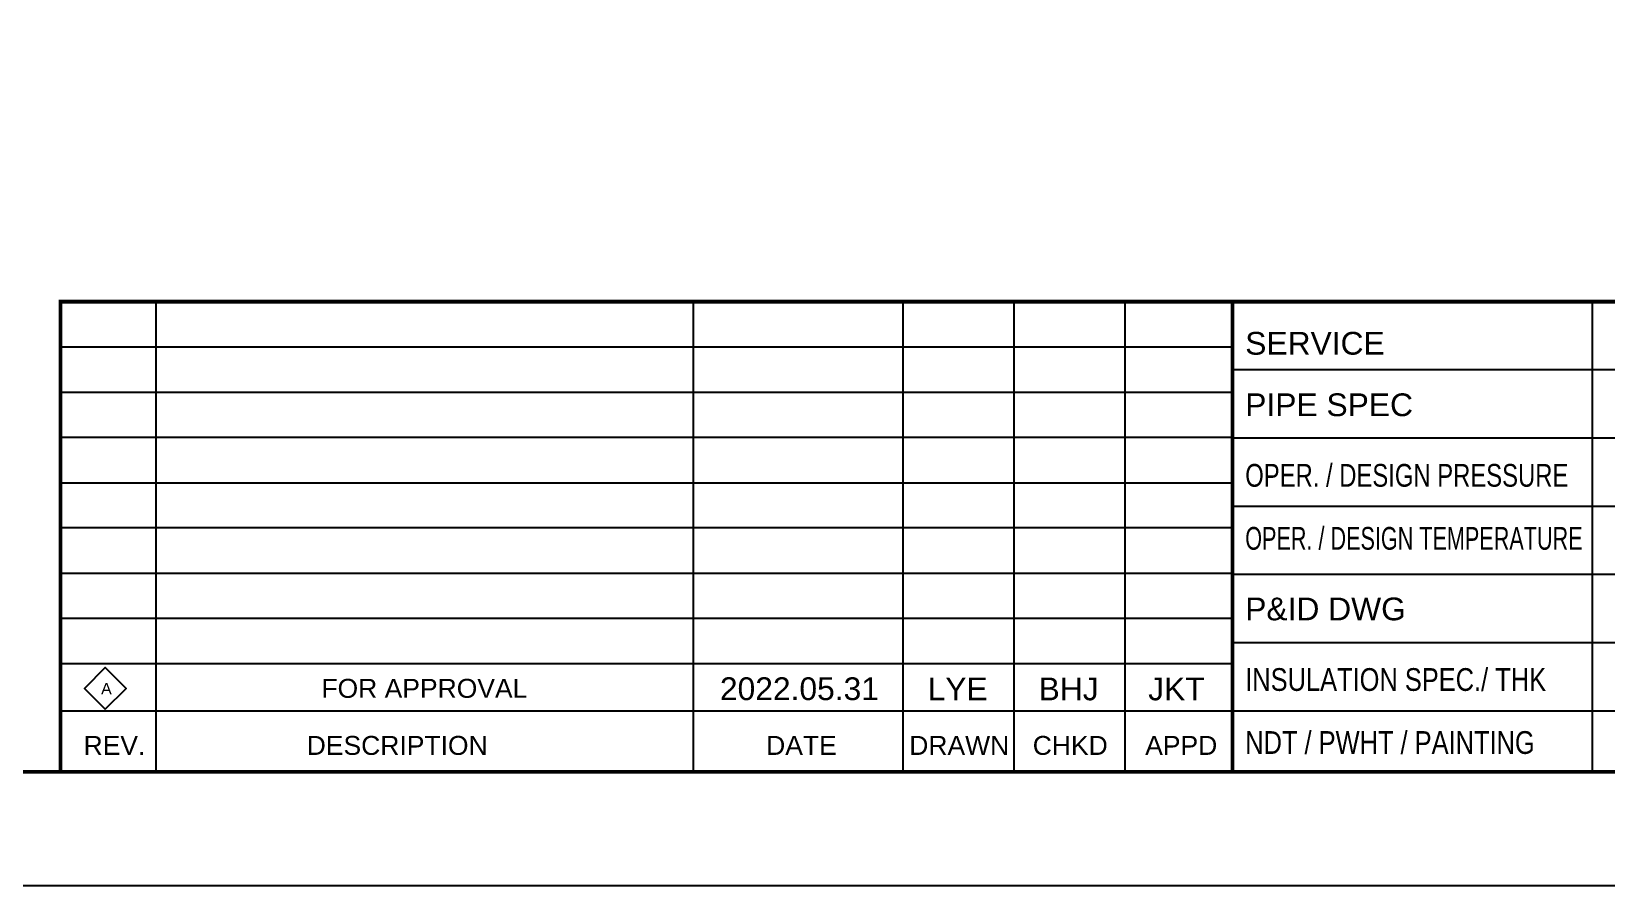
# Model space of a CAD drawing. Header units: millimetres. Extents: x 0 to 594, y 0 to 420.
# Drawn here: x 150.2 to 357.9, y 0 to 112.6 of the extents above; entities that cross this region are included whole.
import ezdxf
from ezdxf.enums import TextEntityAlignment as Align

# ---------------------------------------------------------------- set-up
doc = ezdxf.new("R2010")
doc.units = ezdxf.units.MM
doc.header["$LTSCALE"] = 0.25
doc.layers.add('TITLE', color=7, linetype='Continuous')
doc.styles.add('AdskIsoMetric', font='arial.ttf', dxfattribs={"width": 0.8, "height": 2.5})
doc.styles.add('FF1', font='arial.ttf')
doc.styles.add('RomanS', font='arial.ttf')
doc.styles.get("Standard").update_dxf_attribs({"font": 'arial.ttf'})

msp = doc.modelspace()

# ---------------------------------------------------------------- linework, layer by layer
at = {"linetype": 'ByBlock', "lineweight": -2}
for p, q in [((166.559, 77), (166.559, 15.0687)), ((237.417, 77), (237.417, 15.0687)), ((265.0816, 77), (265.0816, 15.0687)), ((279.7211, 77), (279.7211, 15.0687)), ((294.3605, 77), (294.3605, 15.0687)), ((356, 77), (356, 15))]:
    msp.add_line(p, q, dxfattribs=at)
for p, q in [((308.5763, 71), (154, 71)), ((415, 68), (308.5763, 68)), ((308.5763, 65), (154, 65)), ((308.5763, 59.076), (154, 59.076)), ((415, 59), (308.5763, 59)), ((308.5763, 53.076), (154, 53.076)), ((415, 50), (308.5763, 50)), ((308.5763, 47.1521), (154, 47.1521)), ((308.5763, 41.1521), (154, 41.1521)), ((415, 41), (308.5763, 41)), ((308.5763, 35.2281), (154, 35.2281)), ((415, 32), (308.5763, 32)), ((308.5763, 29.2281), (154, 29.2281)), ((308.5763, 23), (154, 23)), ((415, 23), (308.5763, 23))]:
    msp.add_line(p, q)
msp.add_lwpolyline([(0, 0), (594, 0), (594, 420), (0, 420)], close=True)
at = {"const_width": 0.5}
msp.add_lwpolyline([(15, 15), (579, 15), (579, 405), (15, 405)], close=True, dxfattribs=at)
at = {"linetype": 'ByBlock', "lineweight": -2, "const_width": 0.5}
for points in [[(415, 77), (154, 77), (154, 15)], [(308.5763, 77), (308.5763, 15.1328)]]:
    msp.add_lwpolyline(points, dxfattribs=at)
at = {"layer": 'TITLE', "color": 7, "linetype": 'Continuous'}
msp.add_lwpolyline([(159.9027, 23.2613), (162.6403, 25.999), (159.9027, 28.7366), (157.1651, 25.999)], close=True, dxfattribs=at)

# ---------------------------------------------------------------- texts
at = {"color": 7, "linetype": 'ByBlock', "lineweight": -2, "style": 'RomanS'}
for s, p in [('SERVICE', (310.25, 70.006)), ('PIPE SPEC', (310.25, 61.8976)), ('P&ID DWG ', (310.25, 34.9726))]:
    msp.add_text(s, height=3, dxfattribs=at).set_placement(p)
for s, width, p in [('OPER. / DESIGN PRESSURE', 0.75, (310.25, 52.5893)), ('OPER. / DESIGN TEMPERATURE', 0.68, (310.25, 44.281)), ('INSULATION SPEC./ THK', 0.8, (310.25, 25.6643)), ('NDT / PWHT / PAINTING', 0.8, (310.25, 17.356))]:
    msp.add_text(s, height=3, dxfattribs=dict(at, width=width)).set_placement(p)
at = {"color": 7, "style": 'AdskIsoMetric'}
msp.add_text('FOR APPROVAL', height=2.5, dxfattribs=at).set_placement((201.988, 26), align=Align.MIDDLE_CENTER)
at = {"color": 7, "linetype": 'ByBlock', "lineweight": -2, "style": 'RomanS'}
for s, p in [('REV.', (161.1158, 17.2245)), ('DESCRIPTION', (198.4012, 17.2245)), ('DATE', (251.7185, 17.2245)), ('DRAWN', (272.5302, 17.2245)), ('CHKD', (287.1697, 17.2245)), ('APPD', (301.8091, 17.2245))]:
    msp.add_text(s, height=2.5, dxfattribs=at).set_placement(p, align=Align.CENTER)
at = {"color": 7}
for tag, p in [('2022.05.31', (251.4515, 24.4518)), ('LYE', (272.32, 24.4243)), ('BHJ', (286.9594, 24.4243)), ('JKT', (301.1751, 24.4243))]:
    msp.add_attdef(tag, text='', height=3, dxfattribs=at).set_placement(p, align=Align.CENTER)
at = {"layer": 'TITLE', "color": 7, "linetype": 'Continuous', "style": 'FF1'}
msp.add_text('A', height=1.4952, dxfattribs=at).set_placement((159.3541, 25.2225))

doc.saveas('drawing.dxf')
